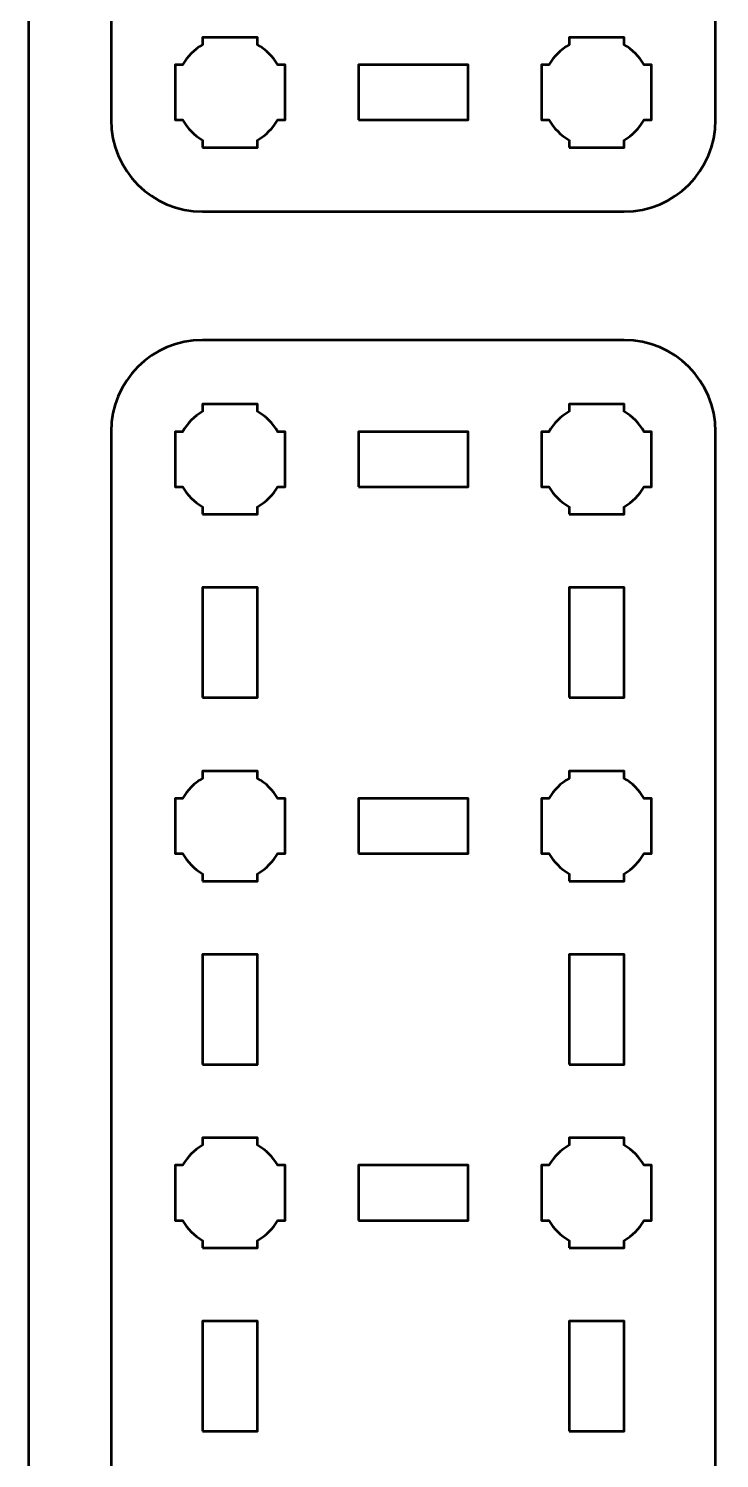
# Model space of a CAD drawing. Header units: centimetres. Extents: x -21 to 0, y -29.7 to 0.
# Drawn here: x -21 to -17.23, y -22.7 to -14.9 of the extents above; entities that cross this region are included whole.
import ezdxf

# ---------------------------------------------------------------- set-up
doc = ezdxf.new("R2010")
doc.units = ezdxf.units.CM
doc.header["$MEASUREMENT"] = 0
doc.layers.add('Layer 1', color=7, linetype='Continuous')

msp = doc.modelspace()

# ---------------------------------------------------------------- linework, layer by layer
at = {"layer": 'Layer 1', "color": 1, "lineweight": 53}
msp.add_open_spline([(-21.00003, -29.19995), (-21.00003, -29.19995), (-21.00003, -0.49992), (-21.00003, -0.49992), (-21.00003, -0.49992), (-21.00003, -0.22295), (-20.77694, 0.00004), (-20.49994, 0.00004), (-20.49994, 0.00004), (-20.49994, 0.00004), (-0.50008, 0.00004), (-0.50008, 0.00004), (-0.50008, 0.00004), (-0.22294, 0.00004), (0.00002, -0.22295), (0.00002, -0.49992), (0.00002, -0.49992), (0.00002, -0.49992), (0.00002, -29.19995), (0.00002, -29.19995), (0.00002, -29.19995), (0.00002, -29.47695), (-0.22294, -29.70004), (-0.50008, -29.70004), (-0.50008, -29.70004), (-0.50008, -29.70004), (-20.49994, -29.70004), (-20.49994, -29.70004), (-20.49994, -29.70004), (-20.77694, -29.70004), (-21.00003, -29.47695), (-21.00003, -29.19995)], degree=3, knots=[0, 0, 0, 0, 0.125, 0.125, 0.125, 0.125, 0.25, 0.25, 0.25, 0.25, 0.375, 0.375, 0.375, 0.375, 0.5, 0.5, 0.5, 0.5, 0.625, 0.625, 0.625, 0.625, 0.75, 0.75, 0.75, 0.75, 0.875, 0.875, 0.875, 0.875, 1, 1, 1, 1], dxfattribs=at)
at = {"layer": 'Layer 1', "color": 3, "lineweight": 53}
for points in [[(-17.74994, -15.89996), (-17.74994, -15.89996), (-20.04994, -15.89996), (-20.04994, -15.89996), (-20.04994, -15.89996), (-20.32603, -15.89996), (-20.54994, -15.67605), (-20.54994, -15.39996), (-20.54994, -15.39996), (-20.54994, -15.39996), (-20.54994, -1.09996), (-20.54994, -1.09996), (-20.54994, -1.09996), (-20.54994, -0.82387), (-20.32603, -0.59996), (-20.04994, -0.59996), (-20.04994, -0.59996), (-20.04994, -0.59996), (-17.74994, -0.59996), (-17.74994, -0.59996), (-17.74994, -0.59996), (-17.47385, -0.59996), (-17.24994, -0.82387), (-17.24994, -1.09996), (-17.24994, -1.09996), (-17.24994, -1.09996), (-17.24994, -15.39996), (-17.24994, -15.39996), (-17.24994, -15.39996), (-17.24994, -15.67605), (-17.47385, -15.89996), (-17.74994, -15.89996)], [(-17.74994, -27.89994), (-17.74994, -27.89994), (-20.04994, -27.89994), (-20.04994, -27.89994), (-20.04994, -27.89994), (-20.32603, -27.89994), (-20.54994, -27.67603), (-20.54994, -27.39994), (-20.54994, -27.39994), (-20.54994, -27.39994), (-20.54994, -17.09994), (-20.54994, -17.09994), (-20.54994, -17.09994), (-20.54994, -16.82385), (-20.32603, -16.59994), (-20.04994, -16.59994), (-20.04994, -16.59994), (-20.04994, -16.59994), (-17.74994, -16.59994), (-17.74994, -16.59994), (-17.74994, -16.59994), (-17.47385, -16.59994), (-17.24994, -16.82385), (-17.24994, -17.09994), (-17.24994, -17.09994), (-17.24994, -17.09994), (-17.24994, -27.39994), (-17.24994, -27.39994), (-17.24994, -27.39994), (-17.24994, -27.67603), (-17.47385, -27.89994), (-17.74994, -27.89994)]]:
    msp.add_open_spline(points, degree=3, knots=[0, 0, 0, 0, 0.125, 0.125, 0.125, 0.125, 0.25, 0.25, 0.25, 0.25, 0.375, 0.375, 0.375, 0.375, 0.5, 0.5, 0.5, 0.5, 0.625, 0.625, 0.625, 0.625, 0.75, 0.75, 0.75, 0.75, 0.875, 0.875, 0.875, 0.875, 1, 1, 1, 1], dxfattribs=at)
at = {"layer": 'Layer 1', "lineweight": 53}
for points, knots in [([(-20.04994, -15.54996), (-20.04994, -15.54996), (-20.04994, -15.50981), (-20.04994, -15.50981), (-20.04994, -15.50981), (-20.09547, -15.48346), (-20.13344, -15.44549), (-20.15979, -15.39996), (-20.15979, -15.39996), (-20.15979, -15.39996), (-20.19994, -15.39996), (-20.19994, -15.39996), (-20.19994, -15.39996), (-20.19994, -15.39996), (-20.19994, -15.24996), (-20.19994, -15.24996), (-20.19994, -15.24996), (-20.19994, -15.24996), (-20.19994, -15.09996), (-20.19994, -15.09996), (-20.19994, -15.09996), (-20.19994, -15.09996), (-20.15979, -15.09996), (-20.15979, -15.09996), (-20.15979, -15.09996), (-20.13344, -15.05443), (-20.09547, -15.01646), (-20.04994, -14.99011), (-20.04994, -14.99011), (-20.04994, -14.99011), (-20.04994, -14.94996), (-20.04994, -14.94996), (-20.04994, -14.94996), (-20.04994, -14.94996), (-19.89994, -14.94996), (-19.89994, -14.94996), (-19.89994, -14.94996), (-19.89994, -14.94996), (-19.74994, -14.94996), (-19.74994, -14.94996), (-19.74994, -14.94996), (-19.74994, -14.94996), (-19.74994, -14.99011), (-19.74994, -14.99011), (-19.74994, -14.99011), (-19.70441, -15.01646), (-19.66644, -15.05443), (-19.64009, -15.09996), (-19.64009, -15.09996), (-19.64009, -15.09996), (-19.59994, -15.09996), (-19.59994, -15.09996), (-19.59994, -15.09996), (-19.59994, -15.09996), (-19.59994, -15.24996), (-19.59994, -15.24996), (-19.59994, -15.24996), (-19.59994, -15.24996), (-19.59994, -15.39996), (-19.59994, -15.39996), (-19.59994, -15.39996), (-19.59994, -15.39996), (-19.64009, -15.39996), (-19.64009, -15.39996), (-19.64009, -15.39996), (-19.66644, -15.44549), (-19.70441, -15.48346), (-19.74994, -15.50981), (-19.74994, -15.50981), (-19.74994, -15.50981), (-19.74994, -15.54996), (-19.74994, -15.54996), (-19.74994, -15.54996), (-19.74994, -15.54996), (-19.89994, -15.54996), (-19.89994, -15.54996), (-19.89994, -15.54996), (-19.89994, -15.54996), (-20.04994, -15.54996), (-20.04994, -15.54996)], [0, 0, 0, 0, 0.05, 0.05, 0.05, 0.05, 0.1, 0.1, 0.1, 0.1, 0.15, 0.15, 0.15, 0.15, 0.2, 0.2, 0.2, 0.2, 0.25, 0.25, 0.25, 0.25, 0.3, 0.3, 0.3, 0.3, 0.35, 0.35, 0.35, 0.35, 0.4, 0.4, 0.4, 0.4, 0.45, 0.45, 0.45, 0.45, 0.5, 0.5, 0.5, 0.5, 0.55, 0.55, 0.55, 0.55, 0.6, 0.6, 0.6, 0.6, 0.65, 0.65, 0.65, 0.65, 0.7, 0.7, 0.7, 0.7, 0.75, 0.75, 0.75, 0.75, 0.8, 0.8, 0.8, 0.8, 0.85, 0.85, 0.85, 0.85, 0.9, 0.9, 0.9, 0.9, 0.95, 0.95, 0.95, 0.95, 1, 1, 1, 1]), ([(-18.04994, -15.54996), (-18.04994, -15.54996), (-18.04994, -15.50981), (-18.04994, -15.50981), (-18.04994, -15.50981), (-18.09547, -15.48346), (-18.13344, -15.44549), (-18.15979, -15.39996), (-18.15979, -15.39996), (-18.15979, -15.39996), (-18.19994, -15.39996), (-18.19994, -15.39996), (-18.19994, -15.39996), (-18.19994, -15.39996), (-18.19994, -15.24996), (-18.19994, -15.24996), (-18.19994, -15.24996), (-18.19994, -15.24996), (-18.19994, -15.09996), (-18.19994, -15.09996), (-18.19994, -15.09996), (-18.19994, -15.09996), (-18.15979, -15.09996), (-18.15979, -15.09996), (-18.15979, -15.09996), (-18.13344, -15.05443), (-18.09547, -15.01646), (-18.04994, -14.99011), (-18.04994, -14.99011), (-18.04994, -14.99011), (-18.04994, -14.94996), (-18.04994, -14.94996), (-18.04994, -14.94996), (-18.04994, -14.94996), (-17.89994, -14.94996), (-17.89994, -14.94996), (-17.89994, -14.94996), (-17.89994, -14.94996), (-17.74994, -14.94996), (-17.74994, -14.94996), (-17.74994, -14.94996), (-17.74994, -14.94996), (-17.74994, -14.99011), (-17.74994, -14.99011), (-17.74994, -14.99011), (-17.70441, -15.01646), (-17.66644, -15.05443), (-17.64009, -15.09996), (-17.64009, -15.09996), (-17.64009, -15.09996), (-17.59994, -15.09996), (-17.59994, -15.09996), (-17.59994, -15.09996), (-17.59994, -15.09996), (-17.59994, -15.24996), (-17.59994, -15.24996), (-17.59994, -15.24996), (-17.59994, -15.24996), (-17.59994, -15.39996), (-17.59994, -15.39996), (-17.59994, -15.39996), (-17.59994, -15.39996), (-17.64009, -15.39996), (-17.64009, -15.39996), (-17.64009, -15.39996), (-17.66644, -15.44549), (-17.70441, -15.48346), (-17.74994, -15.50981), (-17.74994, -15.50981), (-17.74994, -15.50981), (-17.74994, -15.54996), (-17.74994, -15.54996), (-17.74994, -15.54996), (-17.74994, -15.54996), (-17.89994, -15.54996), (-17.89994, -15.54996), (-17.89994, -15.54996), (-17.89994, -15.54996), (-18.04994, -15.54996), (-18.04994, -15.54996)], [0, 0, 0, 0, 0.05, 0.05, 0.05, 0.05, 0.1, 0.1, 0.1, 0.1, 0.15, 0.15, 0.15, 0.15, 0.2, 0.2, 0.2, 0.2, 0.25, 0.25, 0.25, 0.25, 0.3, 0.3, 0.3, 0.3, 0.35, 0.35, 0.35, 0.35, 0.4, 0.4, 0.4, 0.4, 0.45, 0.45, 0.45, 0.45, 0.5, 0.5, 0.5, 0.5, 0.55, 0.55, 0.55, 0.55, 0.6, 0.6, 0.6, 0.6, 0.65, 0.65, 0.65, 0.65, 0.7, 0.7, 0.7, 0.7, 0.75, 0.75, 0.75, 0.75, 0.8, 0.8, 0.8, 0.8, 0.85, 0.85, 0.85, 0.85, 0.9, 0.9, 0.9, 0.9, 0.95, 0.95, 0.95, 0.95, 1, 1, 1, 1]), ([(-19.19994, -15.39996), (-19.19994, -15.39996), (-19.19994, -15.09996), (-19.19994, -15.09996), (-19.19994, -15.09996), (-19.19994, -15.09996), (-18.59994, -15.09996), (-18.59994, -15.09996), (-18.59994, -15.09996), (-18.59994, -15.09996), (-18.59994, -15.39996), (-18.59994, -15.39996), (-18.59994, -15.39996), (-18.59994, -15.39996), (-19.19994, -15.39996), (-19.19994, -15.39996)], [0, 0, 0, 0, 0.25, 0.25, 0.25, 0.25, 0.5, 0.5, 0.5, 0.5, 0.75, 0.75, 0.75, 0.75, 1, 1, 1, 1]), ([(-20.04994, -17.54994), (-20.04994, -17.54994), (-20.04994, -17.50979), (-20.04994, -17.50979), (-20.04994, -17.50979), (-20.09547, -17.48344), (-20.13344, -17.44547), (-20.15979, -17.39994), (-20.15979, -17.39994), (-20.15979, -17.39994), (-20.19994, -17.39994), (-20.19994, -17.39994), (-20.19994, -17.39994), (-20.19994, -17.39994), (-20.19994, -17.24994), (-20.19994, -17.24994), (-20.19994, -17.24994), (-20.19994, -17.24994), (-20.19994, -17.09994), (-20.19994, -17.09994), (-20.19994, -17.09994), (-20.19994, -17.09994), (-20.15979, -17.09994), (-20.15979, -17.09994), (-20.15979, -17.09994), (-20.13344, -17.05441), (-20.09547, -17.01644), (-20.04994, -16.99009), (-20.04994, -16.99009), (-20.04994, -16.99009), (-20.04994, -16.94994), (-20.04994, -16.94994), (-20.04994, -16.94994), (-20.04994, -16.94994), (-19.89994, -16.94994), (-19.89994, -16.94994), (-19.89994, -16.94994), (-19.89994, -16.94994), (-19.74994, -16.94994), (-19.74994, -16.94994), (-19.74994, -16.94994), (-19.74994, -16.94994), (-19.74994, -16.99009), (-19.74994, -16.99009), (-19.74994, -16.99009), (-19.70441, -17.01644), (-19.66644, -17.05441), (-19.64009, -17.09994), (-19.64009, -17.09994), (-19.64009, -17.09994), (-19.59994, -17.09994), (-19.59994, -17.09994), (-19.59994, -17.09994), (-19.59994, -17.09994), (-19.59994, -17.24994), (-19.59994, -17.24994), (-19.59994, -17.24994), (-19.59994, -17.24994), (-19.59994, -17.39994), (-19.59994, -17.39994), (-19.59994, -17.39994), (-19.59994, -17.39994), (-19.64009, -17.39994), (-19.64009, -17.39994), (-19.64009, -17.39994), (-19.66644, -17.44547), (-19.70441, -17.48344), (-19.74994, -17.50979), (-19.74994, -17.50979), (-19.74994, -17.50979), (-19.74994, -17.54994), (-19.74994, -17.54994), (-19.74994, -17.54994), (-19.74994, -17.54994), (-19.89994, -17.54994), (-19.89994, -17.54994), (-19.89994, -17.54994), (-19.89994, -17.54994), (-20.04994, -17.54994), (-20.04994, -17.54994)], [0, 0, 0, 0, 0.05, 0.05, 0.05, 0.05, 0.1, 0.1, 0.1, 0.1, 0.15, 0.15, 0.15, 0.15, 0.2, 0.2, 0.2, 0.2, 0.25, 0.25, 0.25, 0.25, 0.3, 0.3, 0.3, 0.3, 0.35, 0.35, 0.35, 0.35, 0.4, 0.4, 0.4, 0.4, 0.45, 0.45, 0.45, 0.45, 0.5, 0.5, 0.5, 0.5, 0.55, 0.55, 0.55, 0.55, 0.6, 0.6, 0.6, 0.6, 0.65, 0.65, 0.65, 0.65, 0.7, 0.7, 0.7, 0.7, 0.75, 0.75, 0.75, 0.75, 0.8, 0.8, 0.8, 0.8, 0.85, 0.85, 0.85, 0.85, 0.9, 0.9, 0.9, 0.9, 0.95, 0.95, 0.95, 0.95, 1, 1, 1, 1]), ([(-18.04994, -17.54994), (-18.04994, -17.54994), (-18.04994, -17.50979), (-18.04994, -17.50979), (-18.04994, -17.50979), (-18.09547, -17.48344), (-18.13344, -17.44547), (-18.15979, -17.39994), (-18.15979, -17.39994), (-18.15979, -17.39994), (-18.19994, -17.39994), (-18.19994, -17.39994), (-18.19994, -17.39994), (-18.19994, -17.39994), (-18.19994, -17.24994), (-18.19994, -17.24994), (-18.19994, -17.24994), (-18.19994, -17.24994), (-18.19994, -17.09994), (-18.19994, -17.09994), (-18.19994, -17.09994), (-18.19994, -17.09994), (-18.15979, -17.09994), (-18.15979, -17.09994), (-18.15979, -17.09994), (-18.13344, -17.05441), (-18.09547, -17.01644), (-18.04994, -16.99009), (-18.04994, -16.99009), (-18.04994, -16.99009), (-18.04994, -16.94994), (-18.04994, -16.94994), (-18.04994, -16.94994), (-18.04994, -16.94994), (-17.89994, -16.94994), (-17.89994, -16.94994), (-17.89994, -16.94994), (-17.89994, -16.94994), (-17.74994, -16.94994), (-17.74994, -16.94994), (-17.74994, -16.94994), (-17.74994, -16.94994), (-17.74994, -16.99009), (-17.74994, -16.99009), (-17.74994, -16.99009), (-17.70441, -17.01644), (-17.66644, -17.05441), (-17.64009, -17.09994), (-17.64009, -17.09994), (-17.64009, -17.09994), (-17.59994, -17.09994), (-17.59994, -17.09994), (-17.59994, -17.09994), (-17.59994, -17.09994), (-17.59994, -17.24994), (-17.59994, -17.24994), (-17.59994, -17.24994), (-17.59994, -17.24994), (-17.59994, -17.39994), (-17.59994, -17.39994), (-17.59994, -17.39994), (-17.59994, -17.39994), (-17.64009, -17.39994), (-17.64009, -17.39994), (-17.64009, -17.39994), (-17.66644, -17.44547), (-17.70441, -17.48344), (-17.74994, -17.50979), (-17.74994, -17.50979), (-17.74994, -17.50979), (-17.74994, -17.54994), (-17.74994, -17.54994), (-17.74994, -17.54994), (-17.74994, -17.54994), (-17.89994, -17.54994), (-17.89994, -17.54994), (-17.89994, -17.54994), (-17.89994, -17.54994), (-18.04994, -17.54994), (-18.04994, -17.54994)], [0, 0, 0, 0, 0.05, 0.05, 0.05, 0.05, 0.1, 0.1, 0.1, 0.1, 0.15, 0.15, 0.15, 0.15, 0.2, 0.2, 0.2, 0.2, 0.25, 0.25, 0.25, 0.25, 0.3, 0.3, 0.3, 0.3, 0.35, 0.35, 0.35, 0.35, 0.4, 0.4, 0.4, 0.4, 0.45, 0.45, 0.45, 0.45, 0.5, 0.5, 0.5, 0.5, 0.55, 0.55, 0.55, 0.55, 0.6, 0.6, 0.6, 0.6, 0.65, 0.65, 0.65, 0.65, 0.7, 0.7, 0.7, 0.7, 0.75, 0.75, 0.75, 0.75, 0.8, 0.8, 0.8, 0.8, 0.85, 0.85, 0.85, 0.85, 0.9, 0.9, 0.9, 0.9, 0.95, 0.95, 0.95, 0.95, 1, 1, 1, 1]), ([(-19.19994, -17.39994), (-19.19994, -17.39994), (-19.19994, -17.09994), (-19.19994, -17.09994), (-19.19994, -17.09994), (-19.19994, -17.09994), (-18.59994, -17.09994), (-18.59994, -17.09994), (-18.59994, -17.09994), (-18.59994, -17.09994), (-18.59994, -17.39994), (-18.59994, -17.39994), (-18.59994, -17.39994), (-18.59994, -17.39994), (-19.19994, -17.39994), (-19.19994, -17.39994)], [0, 0, 0, 0, 0.25, 0.25, 0.25, 0.25, 0.5, 0.5, 0.5, 0.5, 0.75, 0.75, 0.75, 0.75, 1, 1, 1, 1]), ([(-20.04994, -18.54994), (-20.04994, -18.54994), (-20.04994, -17.94994), (-20.04994, -17.94994), (-20.04994, -17.94994), (-20.04994, -17.94994), (-19.74994, -17.94994), (-19.74994, -17.94994), (-19.74994, -17.94994), (-19.74994, -17.94994), (-19.74994, -18.54994), (-19.74994, -18.54994), (-19.74994, -18.54994), (-19.74994, -18.54994), (-20.04994, -18.54994), (-20.04994, -18.54994)], [0, 0, 0, 0, 0.25, 0.25, 0.25, 0.25, 0.5, 0.5, 0.5, 0.5, 0.75, 0.75, 0.75, 0.75, 1, 1, 1, 1]), ([(-18.04994, -18.54994), (-18.04994, -18.54994), (-18.04994, -17.94994), (-18.04994, -17.94994), (-18.04994, -17.94994), (-18.04994, -17.94994), (-17.74994, -17.94994), (-17.74994, -17.94994), (-17.74994, -17.94994), (-17.74994, -17.94994), (-17.74994, -18.54994), (-17.74994, -18.54994), (-17.74994, -18.54994), (-17.74994, -18.54994), (-18.04994, -18.54994), (-18.04994, -18.54994)], [0, 0, 0, 0, 0.25, 0.25, 0.25, 0.25, 0.5, 0.5, 0.5, 0.5, 0.75, 0.75, 0.75, 0.75, 1, 1, 1, 1]), ([(-20.04994, -19.54994), (-20.04994, -19.54994), (-20.04994, -19.50979), (-20.04994, -19.50979), (-20.04994, -19.50979), (-20.09547, -19.48344), (-20.13344, -19.44547), (-20.15979, -19.39994), (-20.15979, -19.39994), (-20.15979, -19.39994), (-20.19994, -19.39994), (-20.19994, -19.39994), (-20.19994, -19.39994), (-20.19994, -19.39994), (-20.19994, -19.24994), (-20.19994, -19.24994), (-20.19994, -19.24994), (-20.19994, -19.24994), (-20.19994, -19.09994), (-20.19994, -19.09994), (-20.19994, -19.09994), (-20.19994, -19.09994), (-20.15979, -19.09994), (-20.15979, -19.09994), (-20.15979, -19.09994), (-20.13344, -19.05441), (-20.09547, -19.01644), (-20.04994, -18.99009), (-20.04994, -18.99009), (-20.04994, -18.99009), (-20.04994, -18.94994), (-20.04994, -18.94994), (-20.04994, -18.94994), (-20.04994, -18.94994), (-19.89994, -18.94994), (-19.89994, -18.94994), (-19.89994, -18.94994), (-19.89994, -18.94994), (-19.74994, -18.94994), (-19.74994, -18.94994), (-19.74994, -18.94994), (-19.74994, -18.94994), (-19.74994, -18.99009), (-19.74994, -18.99009), (-19.74994, -18.99009), (-19.70441, -19.01644), (-19.66644, -19.05441), (-19.64009, -19.09994), (-19.64009, -19.09994), (-19.64009, -19.09994), (-19.59994, -19.09994), (-19.59994, -19.09994), (-19.59994, -19.09994), (-19.59994, -19.09994), (-19.59994, -19.24994), (-19.59994, -19.24994), (-19.59994, -19.24994), (-19.59994, -19.24994), (-19.59994, -19.39994), (-19.59994, -19.39994), (-19.59994, -19.39994), (-19.59994, -19.39994), (-19.64009, -19.39994), (-19.64009, -19.39994), (-19.64009, -19.39994), (-19.66644, -19.44547), (-19.70441, -19.48344), (-19.74994, -19.50979), (-19.74994, -19.50979), (-19.74994, -19.50979), (-19.74994, -19.54994), (-19.74994, -19.54994), (-19.74994, -19.54994), (-19.74994, -19.54994), (-19.89994, -19.54994), (-19.89994, -19.54994), (-19.89994, -19.54994), (-19.89994, -19.54994), (-20.04994, -19.54994), (-20.04994, -19.54994)], [0, 0, 0, 0, 0.05, 0.05, 0.05, 0.05, 0.1, 0.1, 0.1, 0.1, 0.15, 0.15, 0.15, 0.15, 0.2, 0.2, 0.2, 0.2, 0.25, 0.25, 0.25, 0.25, 0.3, 0.3, 0.3, 0.3, 0.35, 0.35, 0.35, 0.35, 0.4, 0.4, 0.4, 0.4, 0.45, 0.45, 0.45, 0.45, 0.5, 0.5, 0.5, 0.5, 0.55, 0.55, 0.55, 0.55, 0.6, 0.6, 0.6, 0.6, 0.65, 0.65, 0.65, 0.65, 0.7, 0.7, 0.7, 0.7, 0.75, 0.75, 0.75, 0.75, 0.8, 0.8, 0.8, 0.8, 0.85, 0.85, 0.85, 0.85, 0.9, 0.9, 0.9, 0.9, 0.95, 0.95, 0.95, 0.95, 1, 1, 1, 1]), ([(-18.04994, -19.54994), (-18.04994, -19.54994), (-18.04994, -19.50979), (-18.04994, -19.50979), (-18.04994, -19.50979), (-18.09547, -19.48344), (-18.13344, -19.44547), (-18.15979, -19.39994), (-18.15979, -19.39994), (-18.15979, -19.39994), (-18.19994, -19.39994), (-18.19994, -19.39994), (-18.19994, -19.39994), (-18.19994, -19.39994), (-18.19994, -19.24994), (-18.19994, -19.24994), (-18.19994, -19.24994), (-18.19994, -19.24994), (-18.19994, -19.09994), (-18.19994, -19.09994), (-18.19994, -19.09994), (-18.19994, -19.09994), (-18.15979, -19.09994), (-18.15979, -19.09994), (-18.15979, -19.09994), (-18.13344, -19.05441), (-18.09547, -19.01644), (-18.04994, -18.99009), (-18.04994, -18.99009), (-18.04994, -18.99009), (-18.04994, -18.94994), (-18.04994, -18.94994), (-18.04994, -18.94994), (-18.04994, -18.94994), (-17.89994, -18.94994), (-17.89994, -18.94994), (-17.89994, -18.94994), (-17.89994, -18.94994), (-17.74994, -18.94994), (-17.74994, -18.94994), (-17.74994, -18.94994), (-17.74994, -18.94994), (-17.74994, -18.99009), (-17.74994, -18.99009), (-17.74994, -18.99009), (-17.70441, -19.01644), (-17.66644, -19.05441), (-17.64009, -19.09994), (-17.64009, -19.09994), (-17.64009, -19.09994), (-17.59994, -19.09994), (-17.59994, -19.09994), (-17.59994, -19.09994), (-17.59994, -19.09994), (-17.59994, -19.24994), (-17.59994, -19.24994), (-17.59994, -19.24994), (-17.59994, -19.24994), (-17.59994, -19.39994), (-17.59994, -19.39994), (-17.59994, -19.39994), (-17.59994, -19.39994), (-17.64009, -19.39994), (-17.64009, -19.39994), (-17.64009, -19.39994), (-17.66644, -19.44547), (-17.70441, -19.48344), (-17.74994, -19.50979), (-17.74994, -19.50979), (-17.74994, -19.50979), (-17.74994, -19.54994), (-17.74994, -19.54994), (-17.74994, -19.54994), (-17.74994, -19.54994), (-17.89994, -19.54994), (-17.89994, -19.54994), (-17.89994, -19.54994), (-17.89994, -19.54994), (-18.04994, -19.54994), (-18.04994, -19.54994)], [0, 0, 0, 0, 0.05, 0.05, 0.05, 0.05, 0.1, 0.1, 0.1, 0.1, 0.15, 0.15, 0.15, 0.15, 0.2, 0.2, 0.2, 0.2, 0.25, 0.25, 0.25, 0.25, 0.3, 0.3, 0.3, 0.3, 0.35, 0.35, 0.35, 0.35, 0.4, 0.4, 0.4, 0.4, 0.45, 0.45, 0.45, 0.45, 0.5, 0.5, 0.5, 0.5, 0.55, 0.55, 0.55, 0.55, 0.6, 0.6, 0.6, 0.6, 0.65, 0.65, 0.65, 0.65, 0.7, 0.7, 0.7, 0.7, 0.75, 0.75, 0.75, 0.75, 0.8, 0.8, 0.8, 0.8, 0.85, 0.85, 0.85, 0.85, 0.9, 0.9, 0.9, 0.9, 0.95, 0.95, 0.95, 0.95, 1, 1, 1, 1]), ([(-19.19994, -19.39994), (-19.19994, -19.39994), (-19.19994, -19.09994), (-19.19994, -19.09994), (-19.19994, -19.09994), (-19.19994, -19.09994), (-18.59994, -19.09994), (-18.59994, -19.09994), (-18.59994, -19.09994), (-18.59994, -19.09994), (-18.59994, -19.39994), (-18.59994, -19.39994), (-18.59994, -19.39994), (-18.59994, -19.39994), (-19.19994, -19.39994), (-19.19994, -19.39994)], [0, 0, 0, 0, 0.25, 0.25, 0.25, 0.25, 0.5, 0.5, 0.5, 0.5, 0.75, 0.75, 0.75, 0.75, 1, 1, 1, 1]), ([(-20.04994, -20.54994), (-20.04994, -20.54994), (-20.04994, -19.94994), (-20.04994, -19.94994), (-20.04994, -19.94994), (-20.04994, -19.94994), (-19.74994, -19.94994), (-19.74994, -19.94994), (-19.74994, -19.94994), (-19.74994, -19.94994), (-19.74994, -20.54994), (-19.74994, -20.54994), (-19.74994, -20.54994), (-19.74994, -20.54994), (-20.04994, -20.54994), (-20.04994, -20.54994)], [0, 0, 0, 0, 0.25, 0.25, 0.25, 0.25, 0.5, 0.5, 0.5, 0.5, 0.75, 0.75, 0.75, 0.75, 1, 1, 1, 1]), ([(-18.04994, -20.54994), (-18.04994, -20.54994), (-18.04994, -19.94994), (-18.04994, -19.94994), (-18.04994, -19.94994), (-18.04994, -19.94994), (-17.74994, -19.94994), (-17.74994, -19.94994), (-17.74994, -19.94994), (-17.74994, -19.94994), (-17.74994, -20.54994), (-17.74994, -20.54994), (-17.74994, -20.54994), (-17.74994, -20.54994), (-18.04994, -20.54994), (-18.04994, -20.54994)], [0, 0, 0, 0, 0.25, 0.25, 0.25, 0.25, 0.5, 0.5, 0.5, 0.5, 0.75, 0.75, 0.75, 0.75, 1, 1, 1, 1]), ([(-20.04994, -21.54994), (-20.04994, -21.54994), (-20.04994, -21.50979), (-20.04994, -21.50979), (-20.04994, -21.50979), (-20.09547, -21.48344), (-20.13344, -21.44547), (-20.15979, -21.39994), (-20.15979, -21.39994), (-20.15979, -21.39994), (-20.19994, -21.39994), (-20.19994, -21.39994), (-20.19994, -21.39994), (-20.19994, -21.39994), (-20.19994, -21.24994), (-20.19994, -21.24994), (-20.19994, -21.24994), (-20.19994, -21.24994), (-20.19994, -21.09994), (-20.19994, -21.09994), (-20.19994, -21.09994), (-20.19994, -21.09994), (-20.15979, -21.09994), (-20.15979, -21.09994), (-20.15979, -21.09994), (-20.13344, -21.05441), (-20.09547, -21.01644), (-20.04994, -20.99009), (-20.04994, -20.99009), (-20.04994, -20.99009), (-20.04994, -20.94994), (-20.04994, -20.94994), (-20.04994, -20.94994), (-20.04994, -20.94994), (-19.89994, -20.94994), (-19.89994, -20.94994), (-19.89994, -20.94994), (-19.89994, -20.94994), (-19.74994, -20.94994), (-19.74994, -20.94994), (-19.74994, -20.94994), (-19.74994, -20.94994), (-19.74994, -20.99009), (-19.74994, -20.99009), (-19.74994, -20.99009), (-19.70441, -21.01644), (-19.66644, -21.05441), (-19.64009, -21.09994), (-19.64009, -21.09994), (-19.64009, -21.09994), (-19.59994, -21.09994), (-19.59994, -21.09994), (-19.59994, -21.09994), (-19.59994, -21.09994), (-19.59994, -21.24994), (-19.59994, -21.24994), (-19.59994, -21.24994), (-19.59994, -21.24994), (-19.59994, -21.39994), (-19.59994, -21.39994), (-19.59994, -21.39994), (-19.59994, -21.39994), (-19.64009, -21.39994), (-19.64009, -21.39994), (-19.64009, -21.39994), (-19.66644, -21.44547), (-19.70441, -21.48344), (-19.74994, -21.50979), (-19.74994, -21.50979), (-19.74994, -21.50979), (-19.74994, -21.54994), (-19.74994, -21.54994), (-19.74994, -21.54994), (-19.74994, -21.54994), (-19.89994, -21.54994), (-19.89994, -21.54994), (-19.89994, -21.54994), (-19.89994, -21.54994), (-20.04994, -21.54994), (-20.04994, -21.54994)], [0, 0, 0, 0, 0.05, 0.05, 0.05, 0.05, 0.1, 0.1, 0.1, 0.1, 0.15, 0.15, 0.15, 0.15, 0.2, 0.2, 0.2, 0.2, 0.25, 0.25, 0.25, 0.25, 0.3, 0.3, 0.3, 0.3, 0.35, 0.35, 0.35, 0.35, 0.4, 0.4, 0.4, 0.4, 0.45, 0.45, 0.45, 0.45, 0.5, 0.5, 0.5, 0.5, 0.55, 0.55, 0.55, 0.55, 0.6, 0.6, 0.6, 0.6, 0.65, 0.65, 0.65, 0.65, 0.7, 0.7, 0.7, 0.7, 0.75, 0.75, 0.75, 0.75, 0.8, 0.8, 0.8, 0.8, 0.85, 0.85, 0.85, 0.85, 0.9, 0.9, 0.9, 0.9, 0.95, 0.95, 0.95, 0.95, 1, 1, 1, 1]), ([(-18.04994, -21.54994), (-18.04994, -21.54994), (-18.04994, -21.50979), (-18.04994, -21.50979), (-18.04994, -21.50979), (-18.09547, -21.48344), (-18.13344, -21.44547), (-18.15979, -21.39994), (-18.15979, -21.39994), (-18.15979, -21.39994), (-18.19994, -21.39994), (-18.19994, -21.39994), (-18.19994, -21.39994), (-18.19994, -21.39994), (-18.19994, -21.24994), (-18.19994, -21.24994), (-18.19994, -21.24994), (-18.19994, -21.24994), (-18.19994, -21.09994), (-18.19994, -21.09994), (-18.19994, -21.09994), (-18.19994, -21.09994), (-18.15979, -21.09994), (-18.15979, -21.09994), (-18.15979, -21.09994), (-18.13344, -21.05441), (-18.09547, -21.01644), (-18.04994, -20.99009), (-18.04994, -20.99009), (-18.04994, -20.99009), (-18.04994, -20.94994), (-18.04994, -20.94994), (-18.04994, -20.94994), (-18.04994, -20.94994), (-17.89994, -20.94994), (-17.89994, -20.94994), (-17.89994, -20.94994), (-17.89994, -20.94994), (-17.74994, -20.94994), (-17.74994, -20.94994), (-17.74994, -20.94994), (-17.74994, -20.94994), (-17.74994, -20.99009), (-17.74994, -20.99009), (-17.74994, -20.99009), (-17.70441, -21.01644), (-17.66644, -21.05441), (-17.64009, -21.09994), (-17.64009, -21.09994), (-17.64009, -21.09994), (-17.59994, -21.09994), (-17.59994, -21.09994), (-17.59994, -21.09994), (-17.59994, -21.09994), (-17.59994, -21.24994), (-17.59994, -21.24994), (-17.59994, -21.24994), (-17.59994, -21.24994), (-17.59994, -21.39994), (-17.59994, -21.39994), (-17.59994, -21.39994), (-17.59994, -21.39994), (-17.64009, -21.39994), (-17.64009, -21.39994), (-17.64009, -21.39994), (-17.66644, -21.44547), (-17.70441, -21.48344), (-17.74994, -21.50979), (-17.74994, -21.50979), (-17.74994, -21.50979), (-17.74994, -21.54994), (-17.74994, -21.54994), (-17.74994, -21.54994), (-17.74994, -21.54994), (-17.89994, -21.54994), (-17.89994, -21.54994), (-17.89994, -21.54994), (-17.89994, -21.54994), (-18.04994, -21.54994), (-18.04994, -21.54994)], [0, 0, 0, 0, 0.05, 0.05, 0.05, 0.05, 0.1, 0.1, 0.1, 0.1, 0.15, 0.15, 0.15, 0.15, 0.2, 0.2, 0.2, 0.2, 0.25, 0.25, 0.25, 0.25, 0.3, 0.3, 0.3, 0.3, 0.35, 0.35, 0.35, 0.35, 0.4, 0.4, 0.4, 0.4, 0.45, 0.45, 0.45, 0.45, 0.5, 0.5, 0.5, 0.5, 0.55, 0.55, 0.55, 0.55, 0.6, 0.6, 0.6, 0.6, 0.65, 0.65, 0.65, 0.65, 0.7, 0.7, 0.7, 0.7, 0.75, 0.75, 0.75, 0.75, 0.8, 0.8, 0.8, 0.8, 0.85, 0.85, 0.85, 0.85, 0.9, 0.9, 0.9, 0.9, 0.95, 0.95, 0.95, 0.95, 1, 1, 1, 1]), ([(-19.19994, -21.39994), (-19.19994, -21.39994), (-19.19994, -21.09994), (-19.19994, -21.09994), (-19.19994, -21.09994), (-19.19994, -21.09994), (-18.59994, -21.09994), (-18.59994, -21.09994), (-18.59994, -21.09994), (-18.59994, -21.09994), (-18.59994, -21.39994), (-18.59994, -21.39994), (-18.59994, -21.39994), (-18.59994, -21.39994), (-19.19994, -21.39994), (-19.19994, -21.39994)], [0, 0, 0, 0, 0.25, 0.25, 0.25, 0.25, 0.5, 0.5, 0.5, 0.5, 0.75, 0.75, 0.75, 0.75, 1, 1, 1, 1]), ([(-20.04994, -22.54994), (-20.04994, -22.54994), (-20.04994, -21.94994), (-20.04994, -21.94994), (-20.04994, -21.94994), (-20.04994, -21.94994), (-19.74994, -21.94994), (-19.74994, -21.94994), (-19.74994, -21.94994), (-19.74994, -21.94994), (-19.74994, -22.54994), (-19.74994, -22.54994), (-19.74994, -22.54994), (-19.74994, -22.54994), (-20.04994, -22.54994), (-20.04994, -22.54994)], [0, 0, 0, 0, 0.25, 0.25, 0.25, 0.25, 0.5, 0.5, 0.5, 0.5, 0.75, 0.75, 0.75, 0.75, 1, 1, 1, 1]), ([(-18.04994, -22.54994), (-18.04994, -22.54994), (-18.04994, -21.94994), (-18.04994, -21.94994), (-18.04994, -21.94994), (-18.04994, -21.94994), (-17.74994, -21.94994), (-17.74994, -21.94994), (-17.74994, -21.94994), (-17.74994, -21.94994), (-17.74994, -22.54994), (-17.74994, -22.54994), (-17.74994, -22.54994), (-17.74994, -22.54994), (-18.04994, -22.54994), (-18.04994, -22.54994)], [0, 0, 0, 0, 0.25, 0.25, 0.25, 0.25, 0.5, 0.5, 0.5, 0.5, 0.75, 0.75, 0.75, 0.75, 1, 1, 1, 1])]:
    msp.add_open_spline(points, degree=3, knots=knots, dxfattribs=at)

doc.saveas('drawing.dxf')
